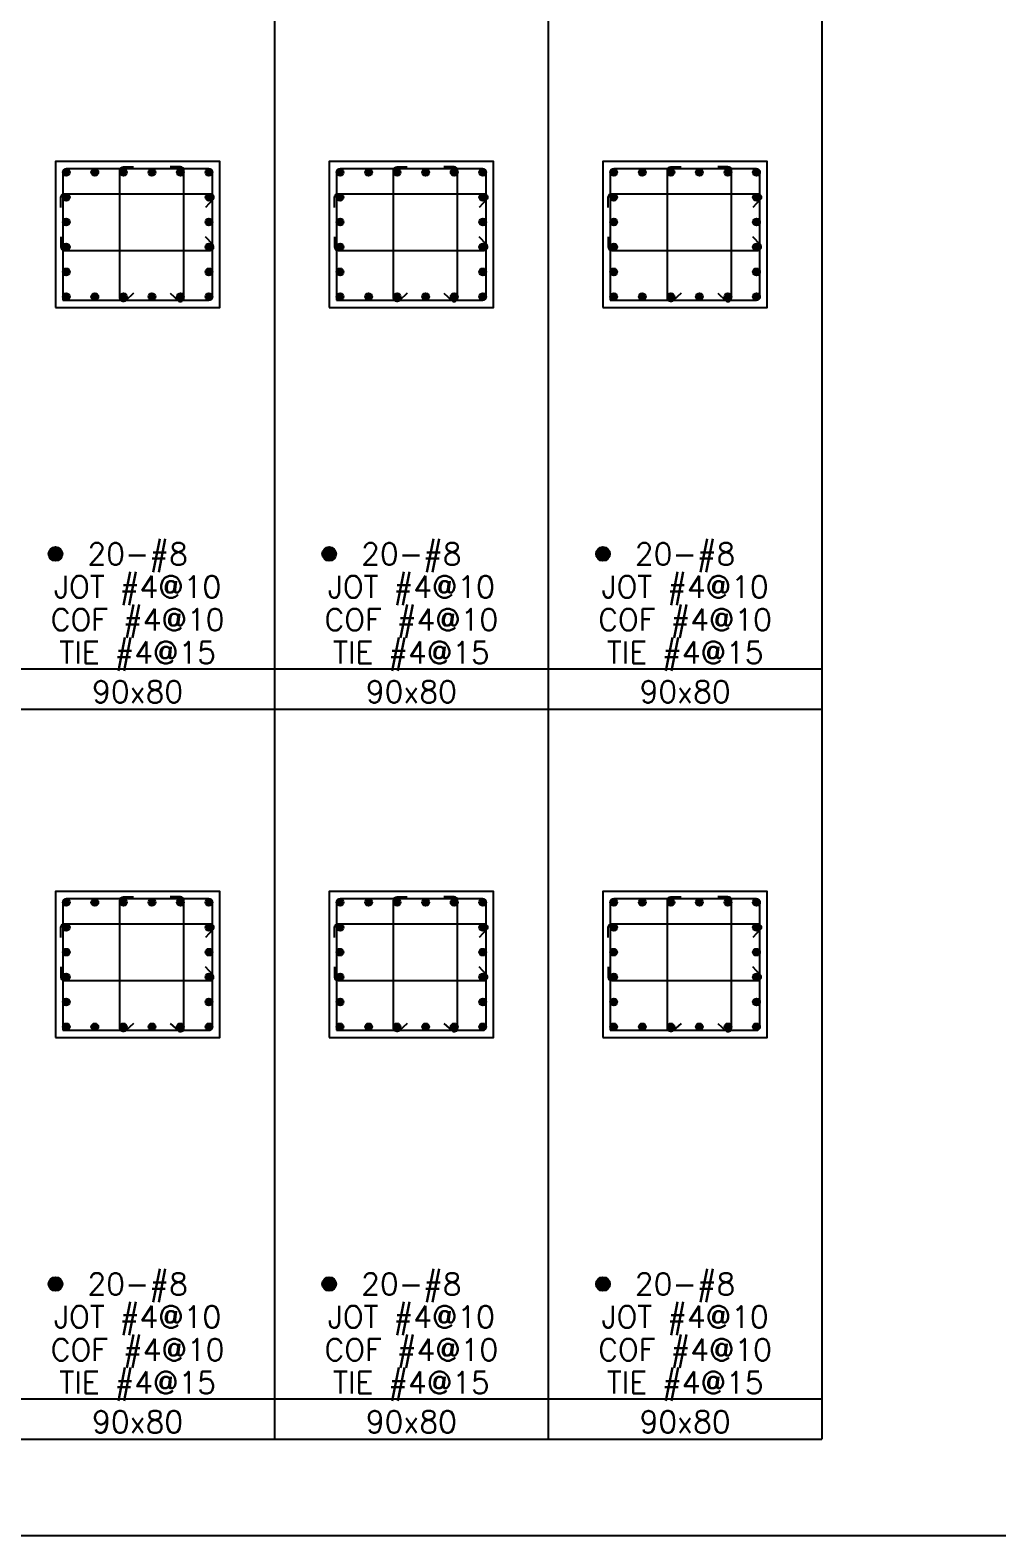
# Model space of a CAD drawing. Header units: millimetres. Extents: x 0 to 31920, y -6088 to 2522.
# Drawn here: x 11402 to 11932, y 0 to 825 of the extents above; entities that cross this region are included whole.
import ezdxf
from ezdxf.enums import TextEntityAlignment as Align

# ---------------------------------------------------------------- set-up
doc = ezdxf.new("R2010")
doc.units = ezdxf.units.MM
doc.header["$MEASUREMENT"] = 0
for name, color, linetype in [('DwFm', 7, 'Continuous'), ('S-RC', 130, 'Continuous'), ('S-REINF', 6, 'Continuous'), ('S-REINFD', 201, 'Continuous'), ('S-STUD', 1, 'Continuous'), ('S-TEXT', 2, 'Continuous')]:
    doc.layers.add(name, color=color, linetype=linetype)
doc.styles.add('CS4', font='romans.shx', dxfattribs={"width": 0.8, "bigfont": 'lsp.shx'})

# ---------------------------------------------------------------- blocks, each defined once
blk = doc.blocks.new('繪圖範圍')
blk.add_lwpolyline([(0, 51.1), (79.8, 51.1), (79.8, 0), (0, 0)], close=True)

msp = doc.modelspace()

# ---------------------------------------------------------------- hatches: boundary and pattern name
at = {"layer": 'S-REINFD'}
h = msp.add_hatch(color=256, dxfattribs=at)
edge = h.paths.add_edge_path()
edge.add_arc((11421.91, 747.1), 1.91, 0, 360)
h = msp.add_hatch(color=256, dxfattribs=at)
edge = h.paths.add_edge_path()
edge.add_arc((11437.54, 747.1), 1.91, 0, 360)
h = msp.add_hatch(color=256, dxfattribs=at)
edge = h.paths.add_edge_path()
edge.add_arc((11453.18, 747.1), 1.91, 0, 360)
h = msp.add_hatch(color=256, dxfattribs=at)
edge = h.paths.add_edge_path()
edge.add_arc((11468.82, 747.1), 1.91, 0, 360)
h = msp.add_hatch(color=256, dxfattribs=at)
edge = h.paths.add_edge_path()
edge.add_arc((11484.46, 747.1), 1.91, 0, 360)
h = msp.add_hatch(color=256, dxfattribs=at)
edge = h.paths.add_edge_path()
edge.add_arc((11500.09, 747.1), 1.91, 0, 360)
h = msp.add_hatch(color=256, dxfattribs=at)
edge = h.paths.add_edge_path()
edge.add_arc((11571.91, 747.1), 1.91, 0, 360)
h = msp.add_hatch(color=256, dxfattribs=at)
edge = h.paths.add_edge_path()
edge.add_arc((11587.54, 747.1), 1.91, 0, 360)
h = msp.add_hatch(color=256, dxfattribs=at)
edge = h.paths.add_edge_path()
edge.add_arc((11603.18, 747.1), 1.91, 0, 360)
h = msp.add_hatch(color=256, dxfattribs=at)
edge = h.paths.add_edge_path()
edge.add_arc((11618.82, 747.1), 1.91, 0, 360)
h = msp.add_hatch(color=256, dxfattribs=at)
edge = h.paths.add_edge_path()
edge.add_arc((11634.46, 747.1), 1.91, 0, 360)
h = msp.add_hatch(color=256, dxfattribs=at)
edge = h.paths.add_edge_path()
edge.add_arc((11650.09, 747.1), 1.91, 0, 360)
h = msp.add_hatch(color=256, dxfattribs=at)
edge = h.paths.add_edge_path()
edge.add_arc((11721.91, 747.1), 1.91, 0, 360)
h = msp.add_hatch(color=256, dxfattribs=at)
edge = h.paths.add_edge_path()
edge.add_arc((11737.54, 747.1), 1.91, 0, 360)
h = msp.add_hatch(color=256, dxfattribs=at)
edge = h.paths.add_edge_path()
edge.add_arc((11753.18, 747.1), 1.91, 0, 360)
h = msp.add_hatch(color=256, dxfattribs=at)
edge = h.paths.add_edge_path()
edge.add_arc((11768.82, 747.1), 1.91, 0, 360)
h = msp.add_hatch(color=256, dxfattribs=at)
edge = h.paths.add_edge_path()
edge.add_arc((11784.46, 747.1), 1.91, 0, 360)
h = msp.add_hatch(color=256, dxfattribs=at)
edge = h.paths.add_edge_path()
edge.add_arc((11800.09, 747.1), 1.91, 0, 360)
h = msp.add_hatch(color=256, dxfattribs=at)
edge = h.paths.add_edge_path()
edge.add_arc((11421.91, 733.46), 1.91, 0, 360)
h = msp.add_hatch(color=256, dxfattribs=at)
edge = h.paths.add_edge_path()
edge.add_arc((11500.09, 733.46), 1.91, 0, 360)
h = msp.add_hatch(color=256, dxfattribs=at)
edge = h.paths.add_edge_path()
edge.add_arc((11571.91, 733.46), 1.91, 0, 360)
h = msp.add_hatch(color=256, dxfattribs=at)
edge = h.paths.add_edge_path()
edge.add_arc((11650.09, 733.46), 1.91, 0, 360)
h = msp.add_hatch(color=256, dxfattribs=at)
edge = h.paths.add_edge_path()
edge.add_arc((11721.91, 733.46), 1.91, 0, 360)
h = msp.add_hatch(color=256, dxfattribs=at)
edge = h.paths.add_edge_path()
edge.add_arc((11800.09, 733.46), 1.91, 0, 360)
h = msp.add_hatch(color=256, dxfattribs=at)
edge = h.paths.add_edge_path()
edge.add_arc((11421.91, 719.82), 1.91, 0, 360)
h = msp.add_hatch(color=256, dxfattribs=at)
edge = h.paths.add_edge_path()
edge.add_arc((11500.09, 719.82), 1.91, 0, 360)
h = msp.add_hatch(color=256, dxfattribs=at)
edge = h.paths.add_edge_path()
edge.add_arc((11571.91, 719.82), 1.91, 0, 360)
h = msp.add_hatch(color=256, dxfattribs=at)
edge = h.paths.add_edge_path()
edge.add_arc((11650.09, 719.82), 1.91, 0, 360)
h = msp.add_hatch(color=256, dxfattribs=at)
edge = h.paths.add_edge_path()
edge.add_arc((11721.91, 719.82), 1.91, 0, 360)
h = msp.add_hatch(color=256, dxfattribs=at)
edge = h.paths.add_edge_path()
edge.add_arc((11800.09, 719.82), 1.91, 0, 360)
h = msp.add_hatch(color=256, dxfattribs=at)
edge = h.paths.add_edge_path()
edge.add_arc((11421.91, 706.18), 1.91, 0, 360)
h = msp.add_hatch(color=256, dxfattribs=at)
edge = h.paths.add_edge_path()
edge.add_arc((11500.09, 706.18), 1.91, 0, 360)
h = msp.add_hatch(color=256, dxfattribs=at)
edge = h.paths.add_edge_path()
edge.add_arc((11571.91, 706.18), 1.91, 0, 360)
h = msp.add_hatch(color=256, dxfattribs=at)
edge = h.paths.add_edge_path()
edge.add_arc((11650.09, 706.18), 1.91, 0, 360)
h = msp.add_hatch(color=256, dxfattribs=at)
edge = h.paths.add_edge_path()
edge.add_arc((11721.91, 706.18), 1.91, 0, 360)
h = msp.add_hatch(color=256, dxfattribs=at)
edge = h.paths.add_edge_path()
edge.add_arc((11800.09, 706.18), 1.91, 0, 360)
h = msp.add_hatch(color=256, dxfattribs=at)
edge = h.paths.add_edge_path()
edge.add_arc((11421.91, 692.54), 1.91, 0, 360)
h = msp.add_hatch(color=256, dxfattribs=at)
edge = h.paths.add_edge_path()
edge.add_arc((11500.09, 692.54), 1.91, 0, 360)
h = msp.add_hatch(color=256, dxfattribs=at)
edge = h.paths.add_edge_path()
edge.add_arc((11571.91, 692.54), 1.91, 0, 360)
h = msp.add_hatch(color=256, dxfattribs=at)
edge = h.paths.add_edge_path()
edge.add_arc((11650.09, 692.54), 1.91, 0, 360)
h = msp.add_hatch(color=256, dxfattribs=at)
edge = h.paths.add_edge_path()
edge.add_arc((11721.91, 692.54), 1.91, 0, 360)
h = msp.add_hatch(color=256, dxfattribs=at)
edge = h.paths.add_edge_path()
edge.add_arc((11800.09, 692.54), 1.91, 0, 360)
h = msp.add_hatch(color=256, dxfattribs=at)
edge = h.paths.add_edge_path()
edge.add_arc((11421.91, 678.91), 1.91, 0, 360)
h = msp.add_hatch(color=256, dxfattribs=at)
edge = h.paths.add_edge_path()
edge.add_arc((11437.54, 678.91), 1.91, 0, 360)
h = msp.add_hatch(color=256, dxfattribs=at)
edge = h.paths.add_edge_path()
edge.add_arc((11453.18, 678.91), 1.91, 0, 360)
h = msp.add_hatch(color=256, dxfattribs=at)
edge = h.paths.add_edge_path()
edge.add_arc((11468.82, 678.91), 1.91, 0, 360)
h = msp.add_hatch(color=256, dxfattribs=at)
edge = h.paths.add_edge_path()
edge.add_arc((11484.46, 678.91), 1.91, 0, 360)
h = msp.add_hatch(color=256, dxfattribs=at)
edge = h.paths.add_edge_path()
edge.add_arc((11500.09, 678.91), 1.91, 0, 360)
h = msp.add_hatch(color=256, dxfattribs=at)
edge = h.paths.add_edge_path()
edge.add_arc((11571.91, 678.91), 1.91, 0, 360)
h = msp.add_hatch(color=256, dxfattribs=at)
edge = h.paths.add_edge_path()
edge.add_arc((11587.54, 678.91), 1.91, 0, 360)
h = msp.add_hatch(color=256, dxfattribs=at)
edge = h.paths.add_edge_path()
edge.add_arc((11603.18, 678.91), 1.91, 0, 360)
h = msp.add_hatch(color=256, dxfattribs=at)
edge = h.paths.add_edge_path()
edge.add_arc((11618.82, 678.91), 1.91, 0, 360)
h = msp.add_hatch(color=256, dxfattribs=at)
edge = h.paths.add_edge_path()
edge.add_arc((11634.46, 678.91), 1.91, 0, 360)
h = msp.add_hatch(color=256, dxfattribs=at)
edge = h.paths.add_edge_path()
edge.add_arc((11650.09, 678.91), 1.91, 0, 360)
h = msp.add_hatch(color=256, dxfattribs=at)
edge = h.paths.add_edge_path()
edge.add_arc((11721.91, 678.91), 1.91, 0, 360)
h = msp.add_hatch(color=256, dxfattribs=at)
edge = h.paths.add_edge_path()
edge.add_arc((11737.54, 678.91), 1.91, 0, 360)
h = msp.add_hatch(color=256, dxfattribs=at)
edge = h.paths.add_edge_path()
edge.add_arc((11753.18, 678.91), 1.91, 0, 360)
h = msp.add_hatch(color=256, dxfattribs=at)
edge = h.paths.add_edge_path()
edge.add_arc((11768.82, 678.91), 1.91, 0, 360)
h = msp.add_hatch(color=256, dxfattribs=at)
edge = h.paths.add_edge_path()
edge.add_arc((11784.46, 678.91), 1.91, 0, 360)
h = msp.add_hatch(color=256, dxfattribs=at)
edge = h.paths.add_edge_path()
edge.add_arc((11800.09, 678.91), 1.91, 0, 360)
h = msp.add_hatch(color=256, dxfattribs=at)
edge = h.paths.add_edge_path()
edge.add_arc((11416, 538), 3.81, 0, 360)
h = msp.add_hatch(color=256, dxfattribs=at)
edge = h.paths.add_edge_path()
edge.add_arc((11566, 538), 3.81, 0, 360)
h = msp.add_hatch(color=256, dxfattribs=at)
edge = h.paths.add_edge_path()
edge.add_arc((11716, 538), 3.81, 0, 360)
h = msp.add_hatch(color=256, dxfattribs=at)
edge = h.paths.add_edge_path()
edge.add_arc((11421.91, 347.1), 1.91, 0, 360)
h = msp.add_hatch(color=256, dxfattribs=at)
edge = h.paths.add_edge_path()
edge.add_arc((11437.54, 347.1), 1.91, 0, 360)
h = msp.add_hatch(color=256, dxfattribs=at)
edge = h.paths.add_edge_path()
edge.add_arc((11453.18, 347.1), 1.91, 0, 360)
h = msp.add_hatch(color=256, dxfattribs=at)
edge = h.paths.add_edge_path()
edge.add_arc((11468.82, 347.1), 1.91, 0, 360)
h = msp.add_hatch(color=256, dxfattribs=at)
edge = h.paths.add_edge_path()
edge.add_arc((11484.46, 347.1), 1.91, 0, 360)
h = msp.add_hatch(color=256, dxfattribs=at)
edge = h.paths.add_edge_path()
edge.add_arc((11500.09, 347.1), 1.91, 0, 360)
h = msp.add_hatch(color=256, dxfattribs=at)
edge = h.paths.add_edge_path()
edge.add_arc((11571.91, 347.1), 1.91, 0, 360)
h = msp.add_hatch(color=256, dxfattribs=at)
edge = h.paths.add_edge_path()
edge.add_arc((11587.54, 347.1), 1.91, 0, 360)
h = msp.add_hatch(color=256, dxfattribs=at)
edge = h.paths.add_edge_path()
edge.add_arc((11603.18, 347.1), 1.91, 0, 360)
h = msp.add_hatch(color=256, dxfattribs=at)
edge = h.paths.add_edge_path()
edge.add_arc((11618.82, 347.1), 1.91, 0, 360)
h = msp.add_hatch(color=256, dxfattribs=at)
edge = h.paths.add_edge_path()
edge.add_arc((11634.46, 347.1), 1.91, 0, 360)
h = msp.add_hatch(color=256, dxfattribs=at)
edge = h.paths.add_edge_path()
edge.add_arc((11650.09, 347.1), 1.91, 0, 360)
h = msp.add_hatch(color=256, dxfattribs=at)
edge = h.paths.add_edge_path()
edge.add_arc((11721.91, 347.1), 1.91, 0, 360)
h = msp.add_hatch(color=256, dxfattribs=at)
edge = h.paths.add_edge_path()
edge.add_arc((11737.54, 347.1), 1.91, 0, 360)
h = msp.add_hatch(color=256, dxfattribs=at)
edge = h.paths.add_edge_path()
edge.add_arc((11753.18, 347.1), 1.91, 0, 360)
h = msp.add_hatch(color=256, dxfattribs=at)
edge = h.paths.add_edge_path()
edge.add_arc((11768.82, 347.1), 1.91, 0, 360)
h = msp.add_hatch(color=256, dxfattribs=at)
edge = h.paths.add_edge_path()
edge.add_arc((11784.46, 347.1), 1.91, 0, 360)
h = msp.add_hatch(color=256, dxfattribs=at)
edge = h.paths.add_edge_path()
edge.add_arc((11800.09, 347.1), 1.91, 0, 360)
h = msp.add_hatch(color=256, dxfattribs=at)
edge = h.paths.add_edge_path()
edge.add_arc((11421.91, 333.46), 1.91, 0, 360)
h = msp.add_hatch(color=256, dxfattribs=at)
edge = h.paths.add_edge_path()
edge.add_arc((11500.09, 333.46), 1.91, 0, 360)
h = msp.add_hatch(color=256, dxfattribs=at)
edge = h.paths.add_edge_path()
edge.add_arc((11571.91, 333.46), 1.91, 0, 360)
h = msp.add_hatch(color=256, dxfattribs=at)
edge = h.paths.add_edge_path()
edge.add_arc((11650.09, 333.46), 1.91, 0, 360)
h = msp.add_hatch(color=256, dxfattribs=at)
edge = h.paths.add_edge_path()
edge.add_arc((11721.91, 333.46), 1.91, 0, 360)
h = msp.add_hatch(color=256, dxfattribs=at)
edge = h.paths.add_edge_path()
edge.add_arc((11800.09, 333.46), 1.91, 0, 360)
h = msp.add_hatch(color=256, dxfattribs=at)
edge = h.paths.add_edge_path()
edge.add_arc((11421.91, 319.82), 1.91, 0, 360)
h = msp.add_hatch(color=256, dxfattribs=at)
edge = h.paths.add_edge_path()
edge.add_arc((11500.09, 319.82), 1.91, 0, 360)
h = msp.add_hatch(color=256, dxfattribs=at)
edge = h.paths.add_edge_path()
edge.add_arc((11571.91, 319.82), 1.91, 0, 360)
h = msp.add_hatch(color=256, dxfattribs=at)
edge = h.paths.add_edge_path()
edge.add_arc((11650.09, 319.82), 1.91, 0, 360)
h = msp.add_hatch(color=256, dxfattribs=at)
edge = h.paths.add_edge_path()
edge.add_arc((11721.91, 319.82), 1.91, 0, 360)
h = msp.add_hatch(color=256, dxfattribs=at)
edge = h.paths.add_edge_path()
edge.add_arc((11800.09, 319.82), 1.91, 0, 360)
h = msp.add_hatch(color=256, dxfattribs=at)
edge = h.paths.add_edge_path()
edge.add_arc((11421.91, 306.18), 1.91, 0, 360)
h = msp.add_hatch(color=256, dxfattribs=at)
edge = h.paths.add_edge_path()
edge.add_arc((11500.09, 306.18), 1.91, 0, 360)
h = msp.add_hatch(color=256, dxfattribs=at)
edge = h.paths.add_edge_path()
edge.add_arc((11571.91, 306.18), 1.91, 0, 360)
h = msp.add_hatch(color=256, dxfattribs=at)
edge = h.paths.add_edge_path()
edge.add_arc((11650.09, 306.18), 1.91, 0, 360)
h = msp.add_hatch(color=256, dxfattribs=at)
edge = h.paths.add_edge_path()
edge.add_arc((11721.91, 306.18), 1.91, 0, 360)
h = msp.add_hatch(color=256, dxfattribs=at)
edge = h.paths.add_edge_path()
edge.add_arc((11800.09, 306.18), 1.91, 0, 360)
h = msp.add_hatch(color=256, dxfattribs=at)
edge = h.paths.add_edge_path()
edge.add_arc((11421.91, 292.54), 1.91, 0, 360)
h = msp.add_hatch(color=256, dxfattribs=at)
edge = h.paths.add_edge_path()
edge.add_arc((11500.09, 292.54), 1.91, 0, 360)
h = msp.add_hatch(color=256, dxfattribs=at)
edge = h.paths.add_edge_path()
edge.add_arc((11571.91, 292.54), 1.91, 0, 360)
h = msp.add_hatch(color=256, dxfattribs=at)
edge = h.paths.add_edge_path()
edge.add_arc((11650.09, 292.54), 1.91, 0, 360)
h = msp.add_hatch(color=256, dxfattribs=at)
edge = h.paths.add_edge_path()
edge.add_arc((11721.91, 292.54), 1.91, 0, 360)
h = msp.add_hatch(color=256, dxfattribs=at)
edge = h.paths.add_edge_path()
edge.add_arc((11800.09, 292.54), 1.91, 0, 360)
h = msp.add_hatch(color=256, dxfattribs=at)
edge = h.paths.add_edge_path()
edge.add_arc((11421.91, 278.91), 1.91, 0, 360)
h = msp.add_hatch(color=256, dxfattribs=at)
edge = h.paths.add_edge_path()
edge.add_arc((11437.54, 278.91), 1.91, 0, 360)
h = msp.add_hatch(color=256, dxfattribs=at)
edge = h.paths.add_edge_path()
edge.add_arc((11453.18, 278.91), 1.91, 0, 360)
h = msp.add_hatch(color=256, dxfattribs=at)
edge = h.paths.add_edge_path()
edge.add_arc((11468.82, 278.91), 1.91, 0, 360)
h = msp.add_hatch(color=256, dxfattribs=at)
edge = h.paths.add_edge_path()
edge.add_arc((11484.46, 278.91), 1.91, 0, 360)
h = msp.add_hatch(color=256, dxfattribs=at)
edge = h.paths.add_edge_path()
edge.add_arc((11500.09, 278.91), 1.91, 0, 360)
h = msp.add_hatch(color=256, dxfattribs=at)
edge = h.paths.add_edge_path()
edge.add_arc((11571.91, 278.91), 1.91, 0, 360)
h = msp.add_hatch(color=256, dxfattribs=at)
edge = h.paths.add_edge_path()
edge.add_arc((11587.54, 278.91), 1.91, 0, 360)
h = msp.add_hatch(color=256, dxfattribs=at)
edge = h.paths.add_edge_path()
edge.add_arc((11603.18, 278.91), 1.91, 0, 360)
h = msp.add_hatch(color=256, dxfattribs=at)
edge = h.paths.add_edge_path()
edge.add_arc((11618.82, 278.91), 1.91, 0, 360)
h = msp.add_hatch(color=256, dxfattribs=at)
edge = h.paths.add_edge_path()
edge.add_arc((11634.46, 278.91), 1.91, 0, 360)
h = msp.add_hatch(color=256, dxfattribs=at)
edge = h.paths.add_edge_path()
edge.add_arc((11650.09, 278.91), 1.91, 0, 360)
h = msp.add_hatch(color=256, dxfattribs=at)
edge = h.paths.add_edge_path()
edge.add_arc((11721.91, 278.91), 1.91, 0, 360)
h = msp.add_hatch(color=256, dxfattribs=at)
edge = h.paths.add_edge_path()
edge.add_arc((11737.54, 278.91), 1.91, 0, 360)
h = msp.add_hatch(color=256, dxfattribs=at)
edge = h.paths.add_edge_path()
edge.add_arc((11753.18, 278.91), 1.91, 0, 360)
h = msp.add_hatch(color=256, dxfattribs=at)
edge = h.paths.add_edge_path()
edge.add_arc((11768.82, 278.91), 1.91, 0, 360)
h = msp.add_hatch(color=256, dxfattribs=at)
edge = h.paths.add_edge_path()
edge.add_arc((11784.46, 278.91), 1.91, 0, 360)
h = msp.add_hatch(color=256, dxfattribs=at)
edge = h.paths.add_edge_path()
edge.add_arc((11800.09, 278.91), 1.91, 0, 360)
h = msp.add_hatch(color=256, dxfattribs=at)
edge = h.paths.add_edge_path()
edge.add_arc((11416, 138), 3.81, 0, 360)
h = msp.add_hatch(color=256, dxfattribs=at)
edge = h.paths.add_edge_path()
edge.add_arc((11566, 138), 3.81, 0, 360)
h = msp.add_hatch(color=256, dxfattribs=at)
edge = h.paths.add_edge_path()
edge.add_arc((11716, 138), 3.81, 0, 360)

# ---------------------------------------------------------------- linework, layer by layer
at = {"layer": 'S-RC'}
for points in [[(11416, 673), (11506, 673), (11506, 753), (11416, 753), (11416, 673)], [(11566, 673), (11656, 673), (11656, 753), (11566, 753), (11566, 673)], [(11716, 673), (11806, 673), (11806, 753), (11716, 753), (11716, 673)], [(11416, 273), (11506, 273), (11506, 353), (11416, 353), (11416, 273)], [(11566, 273), (11656, 273), (11656, 353), (11566, 353), (11566, 273)], [(11716, 273), (11806, 273), (11806, 353), (11716, 353), (11716, 273)]]:
    msp.add_lwpolyline(points, dxfattribs=at)
at = {"layer": 'S-REINF', "color": 2}
for points in [[(11420, 677), (11500.1, 677, 0.414214), (11502, 678.9), (11502, 747.1, 0.414214), (11500.1, 749), (11421.9, 749, 0.414214), (11420, 747.1), (11420, 677)], [(11458.78, 680.81), (11454.46, 676.84, -0.653352), (11451.28, 678.24), (11451.28, 748.19, -0.414214), (11453.18, 750.1), (11458.78, 750.1)], [(11478.86, 680.81), (11483.18, 676.84, 0.653352), (11486.36, 678.24), (11486.36, 748.19, 0.414214), (11484.46, 750.1), (11478.86, 750.1)], [(11570, 677), (11650.1, 677, 0.414214), (11652, 678.9), (11652, 747.1, 0.414214), (11650.1, 749), (11571.9, 749, 0.414214), (11570, 747.1), (11570, 677)], [(11608.78, 680.81), (11604.46, 676.84, -0.653352), (11601.28, 678.24), (11601.28, 748.19, -0.414214), (11603.18, 750.1), (11608.78, 750.1)], [(11628.86, 680.81), (11633.18, 676.84, 0.653352), (11636.36, 678.24), (11636.36, 748.19, 0.414214), (11634.46, 750.1), (11628.86, 750.1)], [(11720, 677), (11800.1, 677, 0.414214), (11802, 678.9), (11802, 747.1, 0.414214), (11800.1, 749), (11721.9, 749, 0.414214), (11720, 747.1), (11720, 677)], [(11758.78, 680.81), (11754.46, 676.84, -0.653352), (11751.28, 678.24), (11751.28, 748.19, -0.414214), (11753.18, 750.1), (11758.78, 750.1)], [(11778.86, 680.81), (11783.18, 676.84, 0.653352), (11786.36, 678.24), (11786.36, 748.19, 0.414214), (11784.46, 750.1), (11778.86, 750.1)], [(11418.91, 727.86), (11418.91, 733.46, -0.414214), (11420.81, 735.36), (11500.76, 735.36, -0.653352), (11502.16, 732.18), (11498.19, 727.86)], [(11568.91, 727.86), (11568.91, 733.46, -0.414214), (11570.81, 735.36), (11650.76, 735.36, -0.653352), (11652.16, 732.18), (11648.19, 727.86)], [(11718.91, 727.86), (11718.91, 733.46, -0.414214), (11720.81, 735.36), (11800.76, 735.36, -0.653352), (11802.16, 732.18), (11798.19, 727.86)], [(11418.91, 711.78), (11418.91, 706.18, 0.414214), (11420.81, 704.28), (11500.76, 704.28, 0.653352), (11502.16, 707.46), (11498.19, 711.78)], [(11568.91, 711.78), (11568.91, 706.18, 0.414214), (11570.81, 704.28), (11650.76, 704.28, 0.653352), (11652.16, 707.46), (11648.19, 711.78)], [(11718.91, 711.78), (11718.91, 706.18, 0.414214), (11720.81, 704.28), (11800.76, 704.28, 0.653352), (11802.16, 707.46), (11798.19, 711.78)], [(11420, 277), (11500.1, 277, 0.414214), (11502, 278.9), (11502, 347.1, 0.414214), (11500.1, 349), (11421.9, 349, 0.414214), (11420, 347.1), (11420, 277)], [(11458.78, 280.81), (11454.46, 276.84, -0.653352), (11451.28, 278.24), (11451.28, 348.2, -0.414214), (11453.18, 350.1), (11458.78, 350.1)], [(11478.86, 280.81), (11483.18, 276.84, 0.653352), (11486.36, 278.24), (11486.36, 348.2, 0.414214), (11484.46, 350.1), (11478.86, 350.1)], [(11570, 277), (11650.1, 277, 0.414214), (11652, 278.9), (11652, 347.1, 0.414214), (11650.1, 349), (11571.9, 349, 0.414214), (11570, 347.1), (11570, 277)], [(11608.78, 280.81), (11604.46, 276.84, -0.653352), (11601.28, 278.24), (11601.28, 348.2, -0.414214), (11603.18, 350.1), (11608.78, 350.1)], [(11628.86, 280.81), (11633.18, 276.84, 0.653352), (11636.36, 278.24), (11636.36, 348.2, 0.414214), (11634.46, 350.1), (11628.86, 350.1)], [(11720, 277), (11800.1, 277, 0.414214), (11802, 278.9), (11802, 347.1, 0.414214), (11800.1, 349), (11721.9, 349, 0.414214), (11720, 347.1), (11720, 277)], [(11758.78, 280.81), (11754.46, 276.84, -0.653352), (11751.28, 278.24), (11751.28, 348.2, -0.414214), (11753.18, 350.1), (11758.78, 350.1)], [(11778.86, 280.81), (11783.18, 276.84, 0.653352), (11786.36, 278.24), (11786.36, 348.2, 0.414214), (11784.46, 350.1), (11778.86, 350.1)], [(11418.91, 327.86), (11418.91, 333.46, -0.414214), (11420.81, 335.36), (11500.76, 335.36, -0.653352), (11502.16, 332.18), (11498.19, 327.86)], [(11568.91, 327.86), (11568.91, 333.46, -0.414214), (11570.81, 335.36), (11650.76, 335.36, -0.653352), (11652.16, 332.18), (11648.19, 327.86)], [(11718.91, 327.86), (11718.91, 333.46, -0.414214), (11720.81, 335.36), (11800.76, 335.36, -0.653352), (11802.16, 332.18), (11798.19, 327.86)], [(11418.91, 311.78), (11418.91, 306.18, 0.414214), (11420.81, 304.28), (11500.76, 304.28, 0.653352), (11502.16, 307.46), (11498.19, 311.78)], [(11568.91, 311.78), (11568.91, 306.18, 0.414214), (11570.81, 304.28), (11650.76, 304.28, 0.653352), (11652.16, 307.46), (11648.19, 311.78)], [(11718.91, 311.78), (11718.91, 306.18, 0.414214), (11720.81, 304.28), (11800.76, 304.28, 0.653352), (11802.16, 307.46), (11798.19, 311.78)]]:
    msp.add_lwpolyline(points, format="xyb", dxfattribs=at)
at = {"layer": 'S-REINFD'}
for centre, radius in [((11421.91, 747.1), 1.91), ((11437.54, 747.1), 1.91), ((11453.18, 747.1), 1.91), ((11468.82, 747.1), 1.91), ((11484.46, 747.1), 1.91), ((11500.09, 747.1), 1.91), ((11571.91, 747.1), 1.91), ((11587.54, 747.1), 1.91), ((11603.18, 747.1), 1.91), ((11618.82, 747.1), 1.91), ((11634.46, 747.1), 1.91), ((11650.09, 747.1), 1.91), ((11721.91, 747.1), 1.91), ((11737.54, 747.1), 1.91), ((11753.18, 747.1), 1.91), ((11768.82, 747.1), 1.91), ((11784.46, 747.1), 1.91), ((11800.09, 747.1), 1.91), ((11421.91, 733.46), 1.91), ((11500.09, 733.46), 1.91), ((11571.91, 733.46), 1.91), ((11650.09, 733.46), 1.91), ((11721.91, 733.46), 1.91), ((11800.09, 733.46), 1.91), ((11421.91, 719.82), 1.91), ((11500.09, 719.82), 1.91), ((11571.91, 719.82), 1.91), ((11650.09, 719.82), 1.91), ((11721.91, 719.82), 1.91), ((11800.09, 719.82), 1.91), ((11421.91, 706.18), 1.91), ((11500.09, 706.18), 1.91), ((11571.91, 706.18), 1.91), ((11650.09, 706.18), 1.91), ((11721.91, 706.18), 1.91), ((11800.09, 706.18), 1.91), ((11421.91, 692.54), 1.91), ((11500.09, 692.54), 1.91), ((11571.91, 692.54), 1.91), ((11650.09, 692.54), 1.91), ((11721.91, 692.54), 1.91), ((11800.09, 692.54), 1.91), ((11421.91, 678.91), 1.91), ((11437.54, 678.91), 1.91), ((11453.18, 678.91), 1.91), ((11468.82, 678.91), 1.91), ((11484.46, 678.91), 1.91), ((11500.09, 678.91), 1.91), ((11571.91, 678.91), 1.91), ((11587.54, 678.91), 1.91), ((11603.18, 678.91), 1.91), ((11618.82, 678.91), 1.91), ((11634.46, 678.91), 1.91), ((11650.09, 678.91), 1.91), ((11721.91, 678.91), 1.91), ((11737.54, 678.91), 1.91), ((11753.18, 678.91), 1.91), ((11768.82, 678.91), 1.91), ((11784.46, 678.91), 1.91), ((11800.09, 678.91), 1.91), ((11416, 538), 3.81), ((11566, 538), 3.81), ((11716, 538), 3.81), ((11421.91, 347.1), 1.91), ((11437.54, 347.1), 1.91), ((11453.18, 347.1), 1.91), ((11468.82, 347.1), 1.91), ((11484.46, 347.1), 1.91), ((11500.09, 347.1), 1.91), ((11571.91, 347.1), 1.91), ((11587.54, 347.1), 1.91), ((11603.18, 347.1), 1.91), ((11618.82, 347.1), 1.91), ((11634.46, 347.1), 1.91), ((11650.09, 347.1), 1.91), ((11721.91, 347.1), 1.91), ((11737.54, 347.1), 1.91), ((11753.18, 347.1), 1.91), ((11768.82, 347.1), 1.91), ((11784.46, 347.1), 1.91), ((11800.09, 347.1), 1.91), ((11421.91, 333.46), 1.91), ((11500.09, 333.46), 1.91), ((11571.91, 333.46), 1.91), ((11650.09, 333.46), 1.91), ((11721.91, 333.46), 1.91), ((11800.09, 333.46), 1.91), ((11421.91, 319.82), 1.91), ((11500.09, 319.82), 1.91), ((11571.91, 319.82), 1.91), ((11650.09, 319.82), 1.91), ((11721.91, 319.82), 1.91), ((11800.09, 319.82), 1.91), ((11421.91, 306.18), 1.91), ((11500.09, 306.18), 1.91), ((11571.91, 306.18), 1.91), ((11650.09, 306.18), 1.91), ((11721.91, 306.18), 1.91), ((11800.09, 306.18), 1.91), ((11421.91, 292.54), 1.91), ((11500.09, 292.54), 1.91), ((11571.91, 292.54), 1.91), ((11650.09, 292.54), 1.91), ((11721.91, 292.54), 1.91), ((11800.09, 292.54), 1.91), ((11421.91, 278.91), 1.91), ((11437.54, 278.91), 1.91), ((11453.18, 278.91), 1.91), ((11468.82, 278.91), 1.91), ((11484.46, 278.91), 1.91), ((11500.09, 278.91), 1.91), ((11571.91, 278.91), 1.91), ((11587.54, 278.91), 1.91), ((11603.18, 278.91), 1.91), ((11618.82, 278.91), 1.91), ((11634.46, 278.91), 1.91), ((11650.09, 278.91), 1.91), ((11721.91, 278.91), 1.91), ((11737.54, 278.91), 1.91), ((11753.18, 278.91), 1.91), ((11768.82, 278.91), 1.91), ((11784.46, 278.91), 1.91), ((11800.09, 278.91), 1.91), ((11416, 138), 3.81), ((11566, 138), 3.81), ((11716, 138), 3.81)]:
    msp.add_circle(centre, radius, dxfattribs=at)
at = {"layer": 'S-STUD'}
for p, q in [((11536, 2014), (11536, 53)), ((11686, 2014), (11686, 53)), ((11836, 2014), (11836, 53)), ((9591, 475), (11836, 475)), ((9591, 453), (11836, 453)), ((9591, 75), (11836, 75)), ((9591, 53), (11836, 53))]:
    msp.add_line(p, q, dxfattribs=at)

# ---------------------------------------------------------------- block references
at = {"layer": 'DwFm', "xscale": 40, "yscale": 40, "zscale": 40}
msp.add_blockref('繪圖範圍', (9576, 0), dxfattribs=at)

# ---------------------------------------------------------------- texts
at = {"layer": 'S-TEXT', "style": 'CS4'}
for s, p in [('20-#8', (11461, 532)), ('20-#8', (11611, 532)), ('20-#8', (11761, 532)), ('JOT #4@10', (11461, 514)), ('JOT #4@10', (11611, 514)), ('JOT #4@10', (11761, 514)), ('COF #4@10', (11461, 496)), ('COF #4@10', (11611, 496)), ('COF #4@10', (11761, 496)), ('TIE #4@15', (11461, 478)), ('TIE #4@15', (11611, 478)), ('TIE #4@15', (11761, 478)), ('90x80', (11461, 456.5)), ('90x80', (11611, 456.5)), ('90x80', (11761, 456.5)), ('20-#8', (11461, 132)), ('20-#8', (11611, 132)), ('20-#8', (11761, 132)), ('JOT #4@10', (11461, 114)), ('JOT #4@10', (11611, 114)), ('JOT #4@10', (11761, 114)), ('COF #4@10', (11461, 96)), ('COF #4@10', (11611, 96)), ('COF #4@10', (11761, 96)), ('TIE #4@15', (11461, 78)), ('TIE #4@15', (11611, 78)), ('TIE #4@15', (11761, 78)), ('90x80', (11461, 56.5)), ('90x80', (11611, 56.5)), ('90x80', (11761, 56.5))]:
    msp.add_text(s, height=12, dxfattribs=at).set_placement(p, align=Align.CENTER)

doc.saveas('drawing.dxf')
